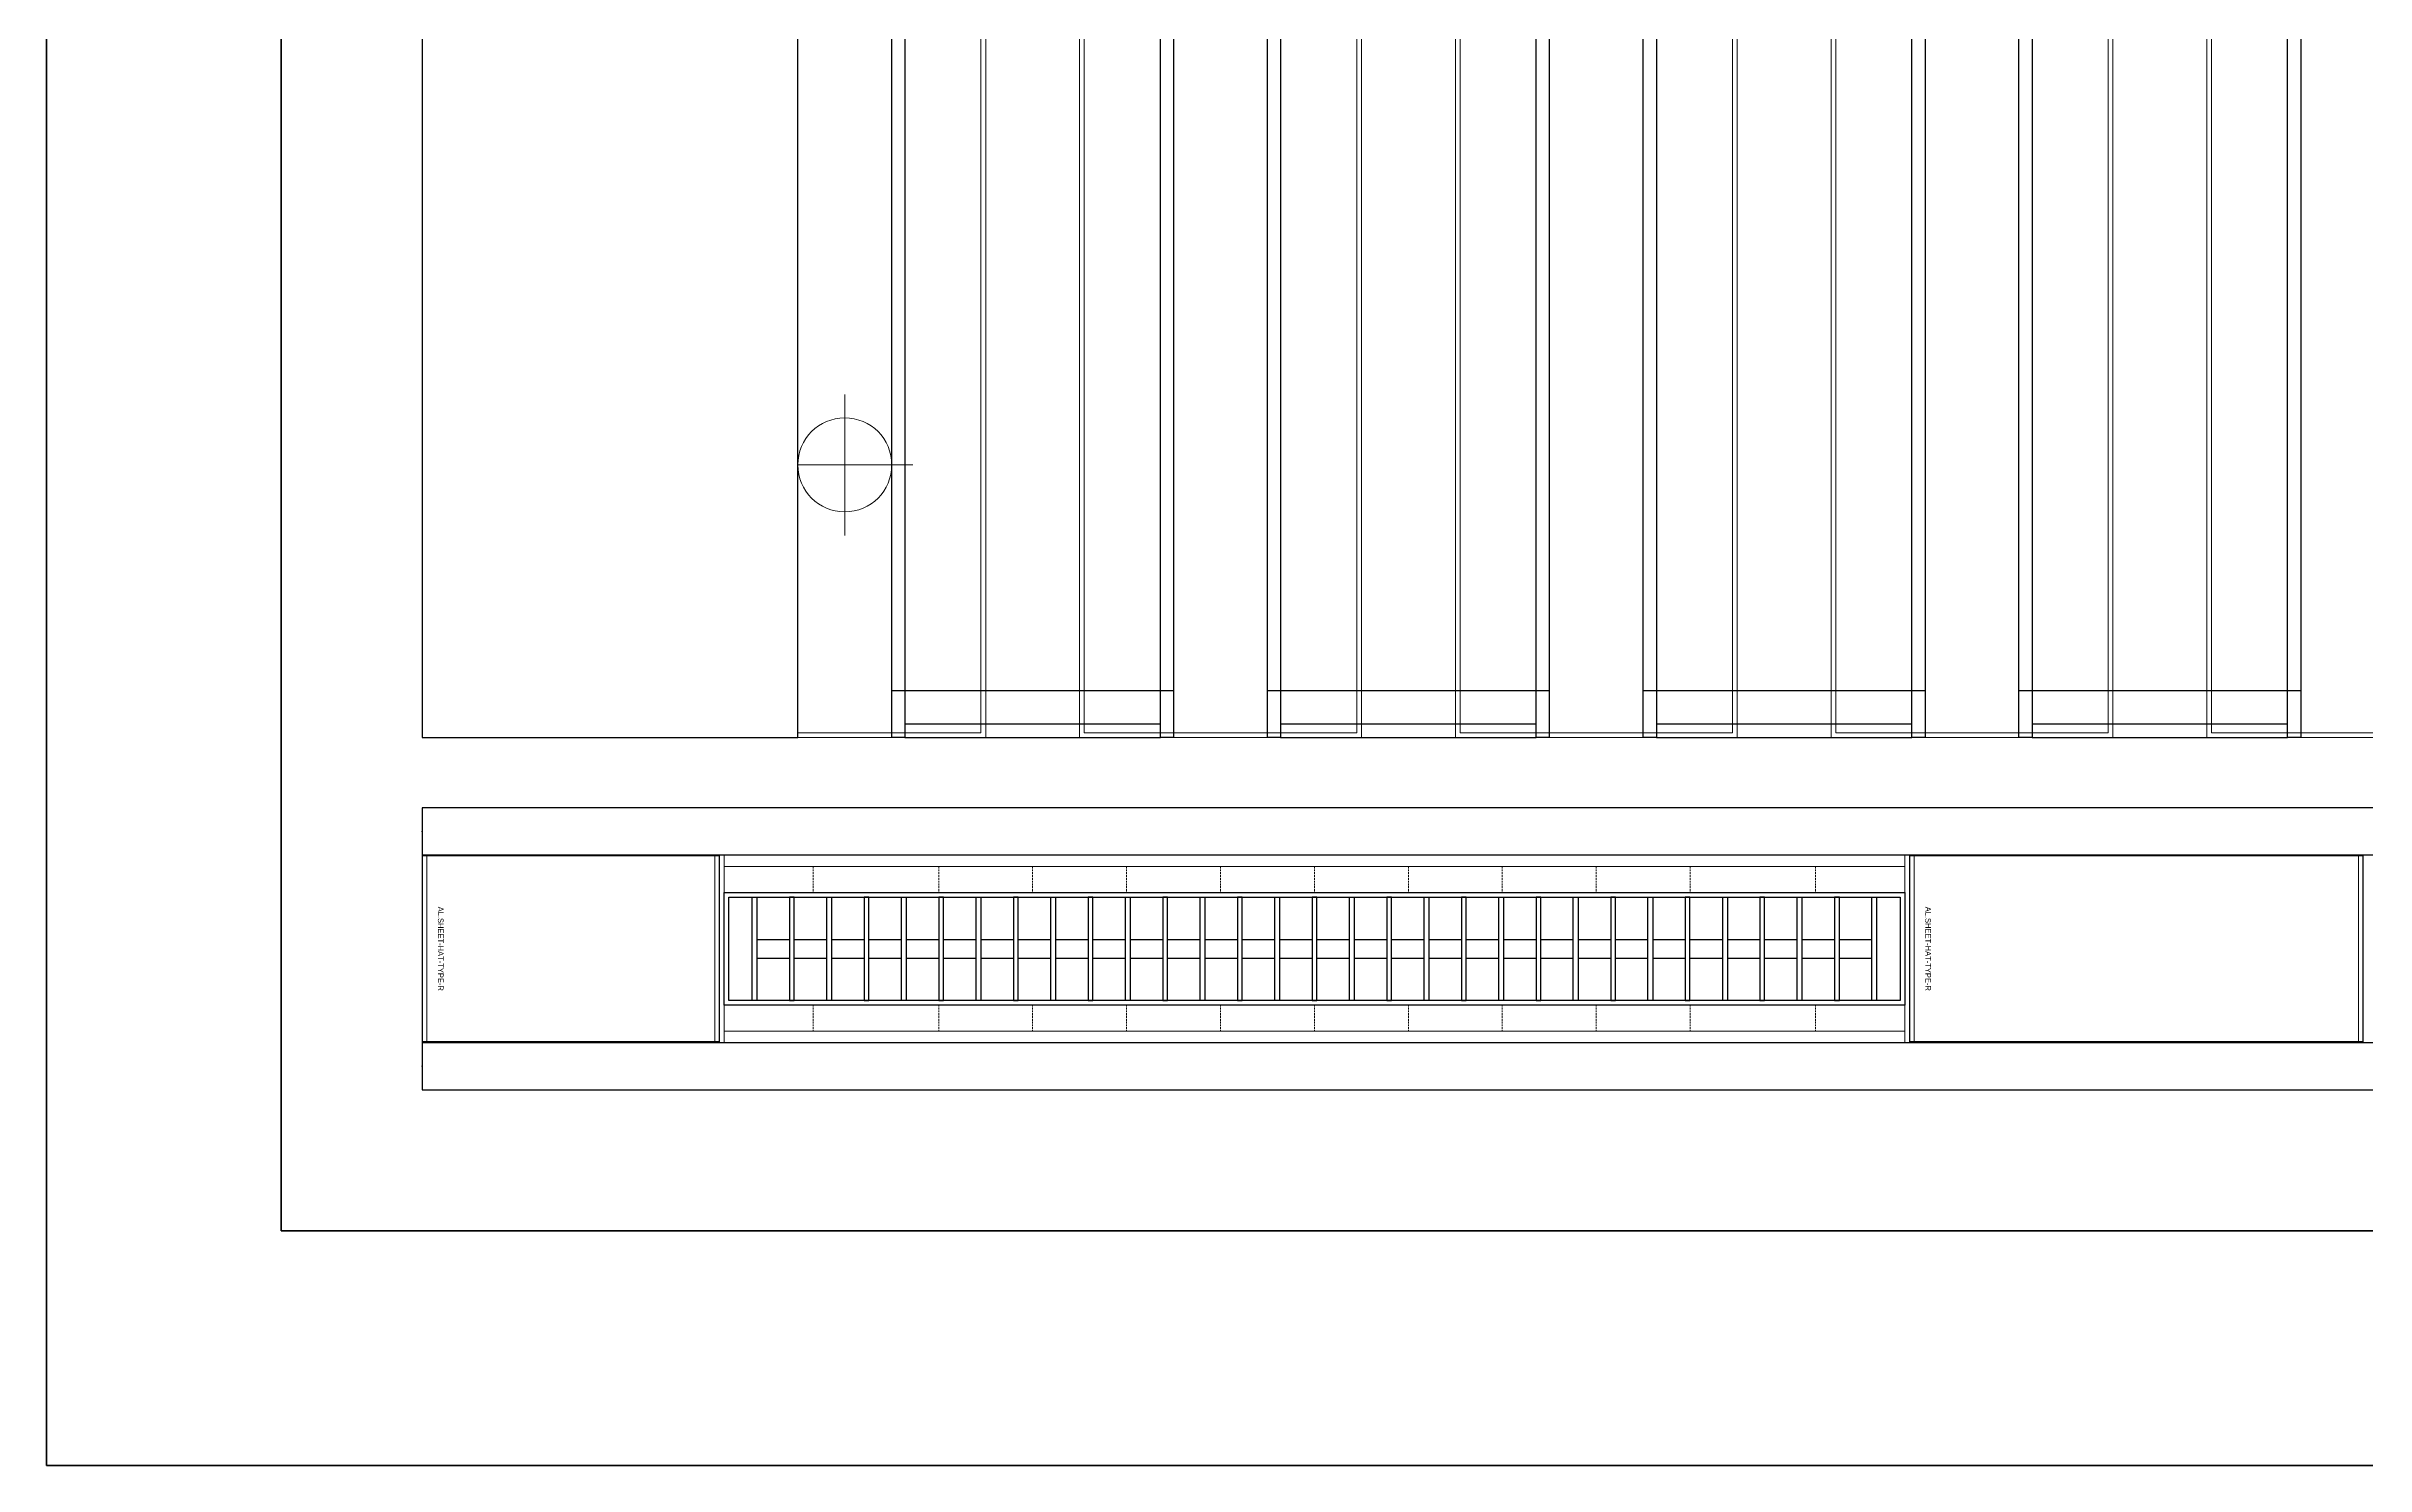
# Model space of a CAD drawing. Header units: millimetres. Extents: x 813027 to 1148939, y -931049 to -10.
# Drawn here: x 892290 to 894759, y -114885 to -113375 of the extents above; entities that cross this region are included whole.
import ezdxf
from ezdxf.enums import TextEntityAlignment as Align

# ---------------------------------------------------------------- set-up
doc = ezdxf.new("R2010")
doc.units = ezdxf.units.MM
doc.linetypes.add('DPA_Hidden 50', pattern=[3, 2, -1])
for name, color, linetype in [('000 - WIPEOUT', 250, 'Continuous'), ('001 - ASCESSORIES', 1, 'Continuous'), ('A04_TUBE SERIES', 2, 'Continuous'), ('A11_ALU.SOLID SHEET', 7, 'Continuous')]:
    doc.layers.add(name, color=color, linetype=linetype)
for name, color, linetype, lineweight in [('A-DETL-GENF', 2, 'Continuous', 9), ('A-GLAZ-CURT', 2, 'Continuous', 9), ('E-LITE-EQPM', 2, 'Continuous', 9), ('WALL-E', 2, 'Continuous', 25)]:
    doc.layers.add(name, color=color, linetype=linetype, lineweight=lineweight)

# ---------------------------------------------------------------- blocks, each defined once
blk = doc.blocks.new('LGF_DL_SAA_LowPower_DL1a - LGF_DL_SAA_LowPower_DL1a-10661083-4160 - LOWER PLATFORM LEVEL - REFLECTED CEILING GENERAL PLAN')
at = {"layer": 'A-DETL-GENF'}
for p, q in [((0, 75), (0, -75)), ((72.5, 0), (-72.5, 0))]:
    blk.add_line(p, q, dxfattribs=at)
blk.add_circle((0, 0), 50, dxfattribs=at)
blk = doc.blocks.new('DPA_CP_Metal Ceiling Panel - Vertical Panel with Gap-13988918-4160 - LOWER PLATFORM LEVEL - REFLECTED CEILING GENERAL PLAN')
at = {"layer": 'A-GLAZ-CURT'}
for p, q in [((994596.3, -114111.8), (994596.3, -112211.8)), ((994596.3, -112211.8), (994896.3, -112211.8)), ((994596.3, -114111.8), (994596.3, -112211.8)), ((994596.3, -112211.8), (994896.3, -112211.8)), ((994896.3, -112211.8), (994596.3, -112211.8)), ((994596.3, -112211.8), (994596.3, -114111.8)), ((994896.3, -112211.8), (994596.3, -112211.8)), ((994596.3, -112211.8), (994596.3, -114111.8)), ((994596.3, -114111.8), (994596.3, -112211.8)), ((994596.3, -112211.8), (994896.3, -112211.8)), ((994601.3, -114106.8), (994601.3, -112216.8)), ((994601.3, -112216.8), (994891.3, -112216.8)), ((994891.3, -112216.8), (994891.3, -114106.8)), ((994896.3, -114111.8), (994896.3, -112211.8)), ((994896.3, -112211.8), (994896.3, -114111.8)), ((994896.3, -114111.8), (994896.3, -112211.8)), ((994896.3, -114111.8), (994896.3, -112211.8)), ((994896.3, -112211.8), (994896.3, -114111.8)), ((994596.3, -114111.8), (994896.3, -114111.8)), ((994896.3, -114111.8), (994596.3, -114111.8)), ((994596.3, -114111.8), (994896.3, -114111.8)), ((994596.3, -114111.8), (994896.3, -114111.8)), ((994896.3, -114111.8), (994596.3, -114111.8)), ((994601.3, -114106.8), (994891.3, -114106.8))]:
    blk.add_line(p, q, dxfattribs=at)
blk = doc.blocks.new('DPA_CP_Metal Ceiling Panel - Vertical Panel with Gap-23421235-4160 - LOWER PLATFORM LEVEL - REFLECTED CEILING GENERAL PLAN')
at = {"layer": 'A-GLAZ-CURT'}
for p, q in [((1027396.3, -114111.8), (1027396.3, -112211.8)), ((1027396.3, -112211.8), (1027596.3, -112211.8)), ((1027396.3, -114111.8), (1027396.3, -112211.8)), ((1027396.3, -112211.8), (1027596.3, -112211.8)), ((1027596.3, -112211.8), (1027396.3, -112211.8)), ((1027396.3, -112211.8), (1027396.3, -114111.8)), ((1027596.3, -112211.8), (1027396.3, -112211.8)), ((1027396.3, -112211.8), (1027396.3, -114111.8)), ((1027396.3, -114111.8), (1027396.3, -112211.8)), ((1027396.3, -112211.8), (1027596.3, -112211.8)), ((1027401.3, -114106.8), (1027401.3, -112216.8)), ((1027401.3, -112216.8), (1027591.3, -112216.8)), ((1027591.3, -112216.8), (1027591.3, -114106.8)), ((1027596.3, -114111.8), (1027596.3, -112211.8)), ((1027596.3, -112211.8), (1027596.3, -114111.8)), ((1027596.3, -114111.8), (1027596.3, -112211.8)), ((1027596.3, -114111.8), (1027596.3, -112211.8)), ((1027596.3, -112211.8), (1027596.3, -114111.8)), ((1027396.3, -114111.8), (1027596.3, -114111.8)), ((1027596.3, -114111.8), (1027396.3, -114111.8)), ((1027396.3, -114111.8), (1027596.3, -114111.8)), ((1027396.3, -114111.8), (1027596.3, -114111.8)), ((1027596.3, -114111.8), (1027396.3, -114111.8)), ((1027401.3, -114106.8), (1027591.3, -114106.8))]:
    blk.add_line(p, q, dxfattribs=at)
blk = doc.blocks.new('DPA_CP_Metal Ceiling Panel - Horizontal with Gap-20306935-4160 - LOWER PLATFORM LEVEL - REFLECTED CEILING GENERAL PLAN')
at = {"layer": 'A-GLAZ-CURT'}
for p, q in [((892696.3, -114474.3), (892696.3, -114199.3)), ((892696.3, -114199.3), (893012.8, -114199.3)), ((892696.3, -114474.3), (892696.3, -114199.3)), ((892696.3, -114199.3), (893012.8, -114199.3)), ((893012.8, -114199.3), (892696.3, -114199.3)), ((892696.3, -114199.3), (892696.3, -114474.3)), ((893012.8, -114199.3), (892696.3, -114199.3)), ((892696.3, -114199.3), (892696.3, -114474.3)), ((892696.3, -114474.3), (892696.3, -114199.3)), ((892696.3, -114199.3), (893012.8, -114199.3)), ((892701.3, -114469.3), (892701.3, -114204.3)), ((892701.3, -114204.3), (893007.8, -114204.3)), ((893007.8, -114204.3), (893007.8, -114469.3)), ((893012.8, -114474.3), (893012.8, -114199.3)), ((893012.8, -114199.3), (893012.8, -114474.3)), ((893012.8, -114474.3), (893012.8, -114199.3)), ((893012.8, -114474.3), (893012.8, -114199.3)), ((893012.8, -114199.3), (893012.8, -114474.3)), ((892696.3, -114474.3), (893012.8, -114474.3)), ((893012.8, -114474.3), (892696.3, -114474.3)), ((892696.3, -114474.3), (893012.8, -114474.3)), ((892696.3, -114474.3), (893012.8, -114474.3)), ((893012.8, -114474.3), (892696.3, -114474.3)), ((892701.3, -114469.3), (893007.8, -114469.3))]:
    blk.add_line(p, q, dxfattribs=at)
blk = doc.blocks.new('DPA_CP_Metal Ceiling Panel - Horizontal with Gap-20306943-4160 - LOWER PLATFORM LEVEL - REFLECTED CEILING GENERAL PLAN')
at = {"layer": 'A-GLAZ-CURT'}
for p, q in [((910029.8, -114474.3), (910029.8, -114199.3)), ((910029.8, -114199.3), (910512.8, -114199.3)), ((910029.8, -114474.3), (910029.8, -114199.3)), ((910029.8, -114199.3), (910512.8, -114199.3)), ((910512.8, -114199.3), (910029.8, -114199.3)), ((910029.8, -114199.3), (910029.8, -114474.3)), ((910512.8, -114199.3), (910029.8, -114199.3)), ((910029.8, -114199.3), (910029.8, -114474.3)), ((910029.8, -114474.3), (910029.8, -114199.3)), ((910029.8, -114199.3), (910512.8, -114199.3)), ((910034.8, -114469.3), (910034.8, -114204.3)), ((910034.8, -114204.3), (910507.8, -114204.3)), ((910507.8, -114204.3), (910507.8, -114469.3)), ((910512.8, -114474.3), (910512.8, -114199.3)), ((910512.8, -114199.3), (910512.8, -114474.3)), ((910512.8, -114474.3), (910512.8, -114199.3)), ((910512.8, -114474.3), (910512.8, -114199.3)), ((910512.8, -114199.3), (910512.8, -114474.3)), ((910029.8, -114474.3), (910512.8, -114474.3)), ((910512.8, -114474.3), (910029.8, -114474.3)), ((910029.8, -114474.3), (910512.8, -114474.3)), ((910029.8, -114474.3), (910512.8, -114474.3)), ((910512.8, -114474.3), (910029.8, -114474.3)), ((910034.8, -114469.3), (910507.8, -114469.3))]:
    blk.add_line(p, q, dxfattribs=at)
blk = doc.blocks.new('DPA_CP_Metal Ceiling Luminaire1 - Linear Luminaire 2-14739897-4160 - LOWER PLATFORM LEVEL - REFLECTED CEILING GENERAL PLAN')
at = {"layer": 'A-GLAZ-CURT'}
for p, q in [((901767.8, -114474.3), (901767.8, -114199.3)), ((901767.8, -114199.3), (903024.8, -114199.3)), ((901767.8, -114199.3), (901767.8, -114474.3)), ((903024.8, -114199.3), (901767.8, -114199.3)), ((901767.8, -114199.3), (903024.8, -114199.3)), ((903024.8, -114199.3), (903024.8, -114474.3)), ((903024.8, -114474.3), (903024.8, -114199.3)), ((901767.8, -114249.3), (901767.8, -114474.3)), ((901767.8, -114249.3), (903024.8, -114249.3)), ((903024.8, -114249.3), (903024.8, -114474.3)), ((901767.8, -114424.3), (903024.8, -114424.3)), ((903024.8, -114474.3), (901767.8, -114474.3)), ((903024.8, -114474.3), (901767.8, -114474.3)), ((901767.8, -114474.3), (903024.8, -114474.3))]:
    blk.add_line(p, q, dxfattribs=at)
at = {"layer": 'A-GLAZ-CURT', "linetype": 'DPA_Hidden 50'}
for p, q in [((901862.8, -114249.3), (901862.8, -114424.3)), ((901996.3, -114249.3), (901996.3, -114424.3)), ((902096.3, -114249.3), (902096.3, -114424.3)), ((902196.3, -114249.3), (902196.3, -114424.3)), ((902296.3, -114249.3), (902296.3, -114424.3)), ((902396.3, -114249.3), (902396.3, -114424.3)), ((902496.3, -114249.3), (902496.3, -114424.3)), ((902596.3, -114249.3), (902596.3, -114424.3)), ((902696.3, -114249.3), (902696.3, -114424.3)), ((902796.3, -114249.3), (902796.3, -114424.3)), ((902929.8, -114249.3), (902929.8, -114424.3))]:
    blk.add_line(p, q, dxfattribs=at)
blk = doc.blocks.new('C-2-PP21-AR-4160-01-B_20250829-084021_EXCL')
at = {"layer": 'A-GLAZ-CURT', "rotation": 180}
for name, p in [('DPA_CP_Metal Ceiling Panel - Vertical Panel with Gap-23421235-4160 - LOWER PLATFORM LEVEL - REFLECTED CEILING GENERAL PLAN', (873196.3, -120981.8)), ('DPA_CP_Metal Ceiling Panel - Vertical Panel with Gap-13988918-4160 - LOWER PLATFORM LEVEL - REFLECTED CEILING GENERAL PLAN', (840796.3, -120981.8)), ('DPA_CP_Metal Ceiling Panel - Vertical Panel with Gap-13988918-4160 - LOWER PLATFORM LEVEL - REFLECTED CEILING GENERAL PLAN', (841196.3, -120981.8)), ('DPA_CP_Metal Ceiling Panel - Vertical Panel with Gap-13988918-4160 - LOWER PLATFORM LEVEL - REFLECTED CEILING GENERAL PLAN', (841596.3, -120981.8)), ('DPA_CP_Metal Ceiling Panel - Vertical Panel with Gap-13988918-4160 - LOWER PLATFORM LEVEL - REFLECTED CEILING GENERAL PLAN', (841996.3, -120981.8)), ('DPA_CP_Metal Ceiling Panel - Vertical Panel with Gap-13988918-4160 - LOWER PLATFORM LEVEL - REFLECTED CEILING GENERAL PLAN', (842396.3, -120981.8))]:
    blk.add_blockref(name, p, dxfattribs=at)
at = {"layer": 'A-GLAZ-CURT'}
for name, p in [('DPA_CP_Metal Ceiling Panel - Horizontal with Gap-20306935-4160 - LOWER PLATFORM LEVEL - REFLECTED CEILING GENERAL PLAN', (-1047096.3, 105341.8)), ('DPA_CP_Metal Ceiling Luminaire1 - Linear Luminaire 2-14739897-4160 - LOWER PLATFORM LEVEL - REFLECTED CEILING GENERAL PLAN', (-1055846.3, 105341.8)), ('DPA_CP_Metal Ceiling Panel - Horizontal with Gap-20306943-4160 - LOWER PLATFORM LEVEL - REFLECTED CEILING GENERAL PLAN', (-1062846.3, 105341.8))]:
    blk.add_blockref(name, p, dxfattribs=at)
blk = doc.blocks.new('*U491')
at = {"layer": 'A11_ALU.SOLID SHEET', "color": 0}
blk.add_lwpolyline([(316.5, -98.8), (316.5, 98.8), (0, 98.8), (0, -98.8)], close=True, dxfattribs=at)
at = {"layer": 'Defpoints', "color": 250}
blk.add_point((0, 0), dxfattribs=at)
blk.add_text('AL.SHEET-HAT-TYPE-R', height=6, rotation=270, dxfattribs=at).set_placement((15, 0), align=Align.BOTTOM_CENTER)
blk = doc.blocks.new('*U495')
blk.add_attdef('EXTR.OVL-LENGTH_', (-25, -59.1), '', height=5)
blk.add_wipeout([(-25, 0), (25, 0), (25, 134900), (-25, 134900)]).dxf.layer = '000 - WIPEOUT'
blk.add_point((0, 0))
at = {"layer": 'A04_TUBE SERIES', "color": 0}
blk.add_lwpolyline([(-25, 0), (25, 0), (25, 134900), (-25, 134900)], close=True, dxfattribs=at)
blk = doc.blocks.new('*U493')
at = {"layer": 'A11_ALU.SOLID SHEET', "color": 0}
blk.add_lwpolyline([(483, -98.8), (483, 98.8), (0, 98.8), (0, -98.8)], close=True, dxfattribs=at)
at = {"layer": 'Defpoints', "color": 250}
blk.add_point((0, 0), dxfattribs=at)
blk.add_text('AL.SHEET-HAT-TYPE-R', height=6, rotation=270, dxfattribs=at).set_placement((15, 0), align=Align.BOTTOM_CENTER)
blk = doc.blocks.new('*U485')
at = {"color": 1}
blk.add_wipeout([(628.5, -60), (-628.5, -60), (-628.5, 60), (628.5, 60)], dxfattribs=at).dxf.layer = '000 - WIPEOUT'
at = {"layer": '001 - ASCESSORIES', "color": 0}
blk.add_lwpolyline([(628.5, -60), (-628.5, -60), (-628.5, 60), (628.5, 60)], close=True, dxfattribs=at)
at = {"layer": '001 - ASCESSORIES'}
for points in [[(623.5, -55), (-623.5, -55), (-623.5, 55), (623.5, 55)], [(-593.5, -55), (-598.5, -55), (-598.5, 55), (-593.5, 55)], [(-558.8, -55), (-553.8, -55), (-553.8, 55), (-558.8, 55)], [(-514, -55), (-519, -55), (-519, 55), (-514, 55)], [(-479.3, -55), (-474.3, -55), (-474.3, 55), (-479.3, 55)], [(-434.6, -55), (-439.6, -55), (-439.6, 55), (-434.6, 55)], [(-399.8, -55), (-394.8, -55), (-394.8, 55), (-399.8, 55)], [(-355.1, -55), (-360.1, -55), (-360.1, 55), (-355.1, 55)], [(-320.4, -55), (-315.4, -55), (-315.4, 55), (-320.4, 55)], [(-275.6, -55), (-280.6, -55), (-280.6, 55), (-275.6, 55)], [(-240.9, -55), (-235.9, -55), (-235.9, 55), (-240.9, 55)], [(-196.2, -55), (-201.2, -55), (-201.2, 55), (-196.2, 55)], [(-161.4, -55), (-156.4, -55), (-156.4, 55), (-161.4, 55)], [(-116.7, -55), (-121.7, -55), (-121.7, 55), (-116.7, 55)], [(-82, -55), (-77, -55), (-77, 55), (-82, 55)], [(-37.2, -55), (-42.2, -55), (-42.2, 55), (-37.2, 55)], [(-2.5, -55), (2.5, -55), (2.5, 55), (-2.5, 55)], [(42.2, -55), (37.2, -55), (37.2, 55), (42.2, 55)], [(77, -55), (82, -55), (82, 55), (77, 55)], [(121.7, -55), (116.7, -55), (116.7, 55), (121.7, 55)], [(156.4, -55), (161.4, -55), (161.4, 55), (156.4, 55)], [(201.2, -55), (196.2, -55), (196.2, 55), (201.2, 55)], [(235.9, -55), (240.9, -55), (240.9, 55), (235.9, 55)], [(280.6, -55), (275.6, -55), (275.6, 55), (280.6, 55)], [(315.4, -55), (320.4, -55), (320.4, 55), (315.4, 55)], [(360.1, -55), (355.1, -55), (355.1, 55), (360.1, 55)], [(394.8, -55), (399.8, -55), (399.8, 55), (394.8, 55)], [(439.6, -55), (434.6, -55), (434.6, 55), (439.6, 55)], [(474.3, -55), (479.3, -55), (479.3, 55), (474.3, 55)], [(519, -55), (514, -55), (514, 55), (519, 55)], [(553.8, -55), (558.8, -55), (558.8, 55), (553.8, 55)], [(598.5, -55), (593.5, -55), (593.5, 55), (598.5, 55)]]:
    blk.add_lwpolyline(points, close=True, dxfattribs=at)
for points in [[(-593.5, 10), (-558.8, 10)], [(-553.8, 10), (-519, 10)], [(-514, 10), (-479.3, 10)], [(-474.3, 10), (-439.6, 10)], [(-434.6, 10), (-399.8, 10)], [(-394.8, 10), (-360.1, 10)], [(-355.1, 10), (-320.4, 10)], [(-315.4, 10), (-280.6, 10)], [(-275.6, 10), (-240.9, 10)], [(-235.9, 10), (-201.2, 10)], [(-196.2, 10), (-161.4, 10)], [(-156.4, 10), (-121.7, 10)], [(-116.7, 10), (-82, 10)], [(-77, 10), (-42.2, 10)], [(-37.2, 10), (-2.5, 10)], [(2.5, 10), (37.2, 10)], [(42.2, 10), (77, 10)], [(82, 10), (116.7, 10)], [(121.7, 10), (156.4, 10)], [(161.4, 10), (196.2, 10)], [(201.2, 10), (235.9, 10)], [(240.9, 10), (275.6, 10)], [(280.6, 10), (315.4, 10)], [(320.4, 10), (355.1, 10)], [(360.1, 10), (394.8, 10)], [(399.8, 10), (434.6, 10)], [(439.6, 10), (474.3, 10)], [(479.3, 10), (514, 10)], [(519, 10), (553.8, 10)], [(558.8, 10), (593.5, 10)], [(-593.5, -10), (-558.8, -10)], [(-553.8, -10), (-519, -10)], [(-514, -10), (-479.3, -10)], [(-474.3, -10), (-439.6, -10)], [(-434.6, -10), (-399.8, -10)], [(-394.8, -10), (-360.1, -10)], [(-355.1, -10), (-320.4, -10)], [(-315.4, -10), (-280.6, -10)], [(-275.6, -10), (-240.9, -10)], [(-235.9, -10), (-201.2, -10)], [(-196.2, -10), (-161.4, -10)], [(-156.4, -10), (-121.7, -10)], [(-116.7, -10), (-82, -10)], [(-77, -10), (-42.2, -10)], [(-37.2, -10), (-2.5, -10)], [(2.5, -10), (37.2, -10)], [(42.2, -10), (77, -10)], [(82, -10), (116.7, -10)], [(121.7, -10), (156.4, -10)], [(161.4, -10), (196.2, -10)], [(201.2, -10), (235.9, -10)], [(240.9, -10), (275.6, -10)], [(280.6, -10), (315.4, -10)], [(320.4, -10), (355.1, -10)], [(360.1, -10), (394.8, -10)], [(399.8, -10), (434.6, -10)], [(439.6, -10), (474.3, -10)], [(479.3, -10), (514, -10)], [(519, -10), (553.8, -10)], [(558.8, -10), (593.5, -10)]]:
    blk.add_lwpolyline(points, dxfattribs=at)
blk = doc.blocks.new('*U515')
for p, q in [((-900.3, 66650), (-900.3, 66950)), ((-900.3, 66250), (-900.3, 66550)), ((-900.3, 65850), (-900.3, 66150)), ((-900.3, 65450), (-900.3, 65750))]:
    blk.add_line(p, q)
at = {"layer": 'A11_ALU.SOLID SHEET', "color": 0}
for points in [[(-950, 66950), (950, 66950), (950, 66936), (-950, 66936)], [(-950, 66664), (-936, 66664), (-936, 66936), (-950, 66936)], [(-950, 66664), (950, 66664), (950, 66650), (-950, 66650)], [(-950, 66550), (950, 66550), (950, 66536), (-950, 66536)], [(-950, 66264), (-936, 66264), (-936, 66536), (-950, 66536)], [(-950, 66264), (950, 66264), (950, 66250), (-950, 66250)], [(-950, 66150), (950, 66150), (950, 66136), (-950, 66136)], [(-950, 65864), (-936, 65864), (-936, 66136), (-950, 66136)], [(-950, 65864), (950, 65864), (950, 65850), (-950, 65850)], [(-950, 65750), (950, 65750), (950, 65736), (-950, 65736)], [(-950, 65464), (-936, 65464), (-936, 65736), (-950, 65736)], [(-950, 65464), (950, 65464), (950, 65450), (-950, 65450)]]:
    blk.add_lwpolyline(points, close=True, dxfattribs=at)
blk = doc.blocks.new('*U548')
blk.add_point((0, 0))
blk.add_wipeout([(950, 250), (950, 650), (-950, 650), (-950, 250)]).dxf.layer = '000 - WIPEOUT'
blk.add_point((0, 400))
at = {"layer": 'A11_ALU.SOLID SHEET', "color": 0}
blk.add_lwpolyline([(950, 250), (950, 650), (-950, 650), (-950, 250)], close=True, dxfattribs=at)
blk = doc.blocks.new('C-2-PP21-AR-4160-01-B_20250829-084416_NEWCL')
blk.add_lwpolyline([(-19350, -9295), (-154550, -9295), (-154550, -7995), (-154500, -7995), (-154500, -5680), (-154500, -5680), (-142750, -5680), (-142750, -2500), (-132560, -2500), (-132560, -6455), (-117731.4, -6455), (-117731.4, -5800), (-117350, -5800), (-117350, -5345), (-113350, -5345)])
at = {"rotation": 90}
blk.add_blockref('*U515', (-86950, -7820), dxfattribs=at)
blk.add_blockref('*U485', (-153450, -8995))
at = {"layer": 'A11_ALU.SOLID SHEET', "color": 2, "rotation": 90}
blk.add_blockref('*U548', (-153750, -7820), dxfattribs=at)
for name, p in [('*U491', (-154400, -8995)), ('*U493', (-152816.5, -8995))]:
    blk.add_blockref(name, p)
at = {"rotation": 270}
for p in [(-154400, -8870), (-154400, -9120)]:
    blk.add_blockref('*U495', p, dxfattribs=at)

msp = doc.modelspace()

# ---------------------------------------------------------------- linework, layer by layer
at = {"layer": 'WALL-E'}
for p, q in [((892290, -114635), (892290, -113335)), ((892290, -113335), (892290, -114635)), ((892540, -114635), (892540, -113335)), ((892540, -113335), (892540, -114635)), ((892290, -114885), (892290, -114635)), ((892290, -114635), (892290, -114885)), ((1027740, -114635), (892540, -114635)), ((892540, -114635), (1027740, -114635)), ((1027990, -114885), (892290, -114885)), ((892290, -114885), (1027990, -114885))]:
    msp.add_line(p, q, dxfattribs=at)

# ---------------------------------------------------------------- block references
msp.add_blockref('C-2-PP21-AR-4160-01-B_20250829-084021_EXCL', (1047090, -105340))
at = {"layer": 'E-LITE-EQPM', "rotation": 180}
msp.add_blockref('LGF_DL_SAA_LowPower_DL1a - LGF_DL_SAA_LowPower_DL1a-10661083-4160 - LOWER PLATFORM LEVEL - REFLECTED CEILING GENERAL PLAN', (893140, -113820), dxfattribs=at)

# ---------------------------------------------------------------- next in the draw order: block references
msp.add_blockref('C-2-PP21-AR-4160-01-B_20250829-084416_NEWCL', (1047090, -105340))

doc.saveas('drawing.dxf')
